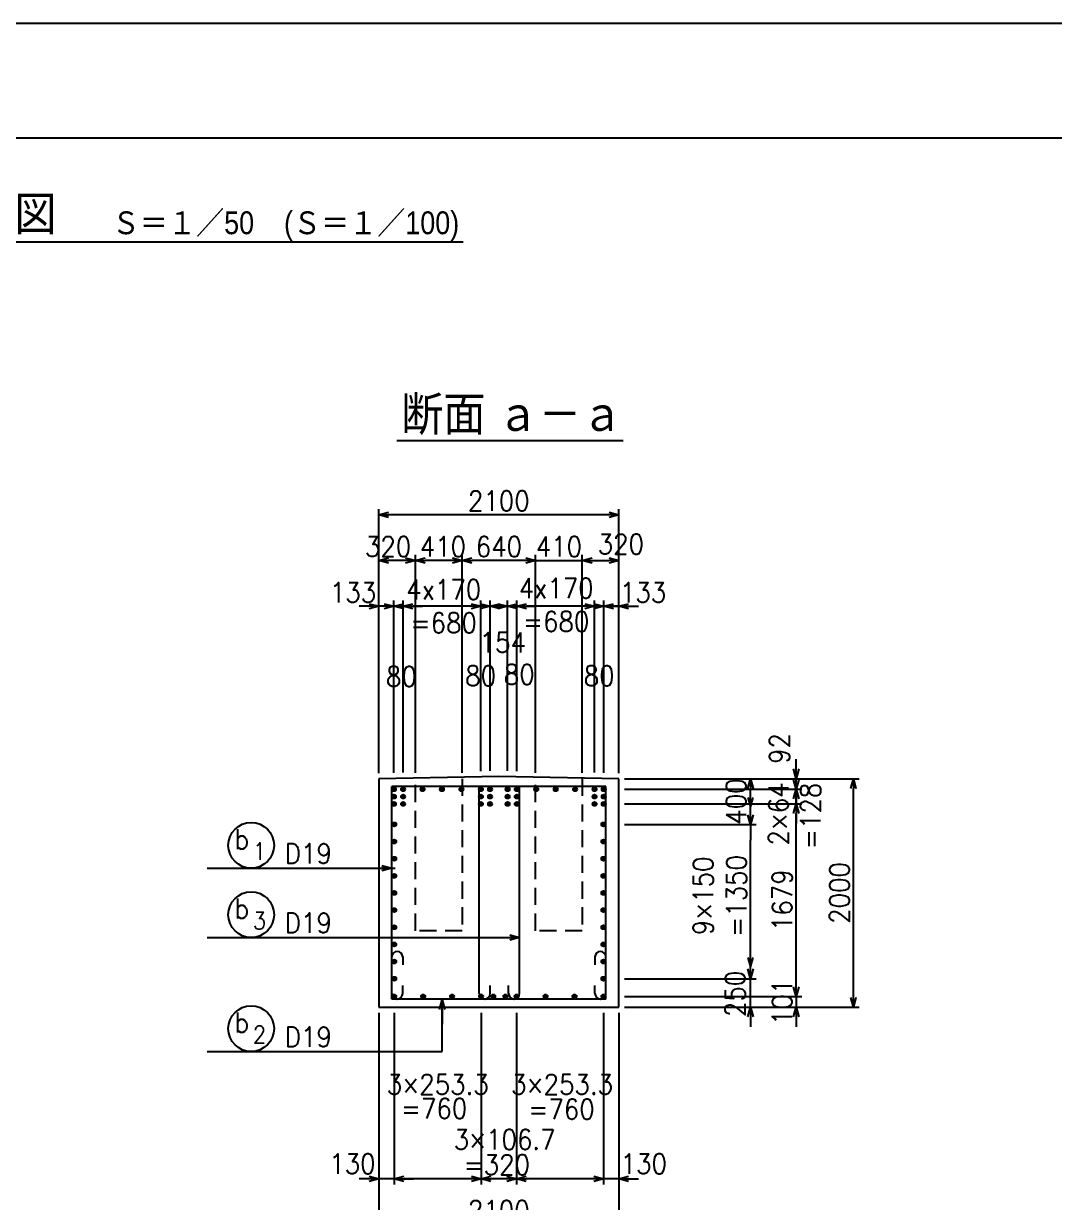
# Model space of a CAD drawing. Extents: x -24090 to 17960, y 77600 to 107300.
# Drawn here: x -3241 to 5773, y 96987 to 107300 of the extents above; entities that cross this region are included whole.
import ezdxf
from ezdxf.enums import TextEntityAlignment as Align

# ---------------------------------------------------------------- set-up
doc = ezdxf.new("R2010")
doc.units = 0
doc.header["$LTSCALE"] = 300
doc.header["$MEASUREMENT"] = 0
doc.linetypes.add('HIDDEN', pattern=[0.375, 0.25, -0.125])
doc.layers.get('0').update_dxf_attribs({"linetype": 'CONTINUOUS'})
doc.layers.get('DEFPOINTS').update_dxf_attribs({"linetype": 'CONTINUOUS'})
for name, color, linetype in [('-ねじり鉄筋', 2, 'CONTINUOUS'), ('-コーベル', 2, 'CONTINUOUS'), ('-寸法', 1, 'CONTINUOUS'), ('-引き出し横', 1, 'CONTINUOUS'), ('-引き出し縦', 1, 'CONTINUOUS'), ('-構造', 3, 'CONTINUOUS'), ('-肋筋-桁', 3, 'CONTINUOUS'), ('-記号', 2, 'CONTINUOUS'), ('枠', 3, 'CONTINUOUS'), ('記号', 2, 'CONTINUOUS')]:
    doc.layers.add(name, color=color, linetype=linetype)
doc.styles.add('MS明朝', font='MS PMincho.ttf')
doc.styles.add('romans', font='ROMANS.shx', dxfattribs={"width": 0.9, "bigfont": 'EXTFONT.shx'})
doc.styles.add('ｽﾀｲﾙ1', font='ROMANS.shx', dxfattribs={"bigfont": 'EXTFONT.shx'})
doc.dimstyles.new('ST-50', dxfattribs={"dimscale": 50, "dimtxt": 3.5, "dimasz": 1.7, "dimexe": 1, "dimexo": 1, "dimgap": 1, "dimtad": 0, "dimdec": 0, "dimzin": 0, "dimdsep": 46, "dimtxsty": 'romans', "dimblk": 'OPEN30', "dimcen": 1, "dimdle": 3, "dimclrd": 1, "dimclre": 1, "dimclrt": 3, "dimaunit": 1, "dimadec": 0, "dimazin": 0, "dimtfac": 1, "dimtdec": 0, "dimtix": 1, "dimtmove": 2, "dimatfit": 3, "dimldrblk": 'OPEN30', "dimfxl": 0, "dimtvp": 0.7, "dimtolj": 1, "dimtzin": 0, "dimarcsym": 0})
doc.dimstyles.new('矢', dxfattribs={"dimscale": 50, "dimtxt": 3.5, "dimasz": 1.7, "dimexe": 1, "dimexo": 0.7, "dimgap": 0.09, "dimtad": 0, "dimdec": 0, "dimzin": 0, "dimdsep": 46, "dimtxsty": 'romans', "dimblk": 'OPEN30', "dimcen": 1, "dimdle": 1, "dimclrd": 1, "dimclre": 1, "dimclrt": 3, "dimaunit": 1, "dimadec": 0, "dimazin": 0, "dimtfac": 1, "dimtdec": 0, "dimtix": 1, "dimtmove": 2, "dimatfit": 3, "dimldrblk": 'OPEN30', "dimfxl": 0, "dimtvp": 0.7, "dimtolj": 1, "dimtzin": 0, "dimarcsym": 0})

# ---------------------------------------------------------------- blocks, each defined once
blk = doc.blocks.new('_Open30')
at = {"color": 0, "lineweight": -2}
for p, q in [((-1, 0.27), (0, 0)), ((0, 0), (-1, -0.27)), ((0, 0), (-1, 0))]:
    blk.add_line(p, q, dxfattribs=at)
blk = doc.blocks.new('*D79')
at = {"layer": '-寸法', "color": 1, "linetype": 'Continuous', "lineweight": -2}
for p, q in [((2015, 100694), (3165, 100694)), ((3115, 100379), (3115, 100609)), ((2015, 100294), (3165, 100294))]:
    blk.add_line(p, q, dxfattribs=at)
at = {"layer": 'DEFPOINTS', "color": 0, "linetype": 'Continuous'}
for p in [(1965, 100694), (3115, 100694), (1965, 100294)]:
    blk.add_point(p, dxfattribs=at)
at = {"layer": '-寸法', "color": 1, "linetype": 'Continuous', "lineweight": -2, "xscale": 85, "yscale": 85, "zscale": 85}
for p, rotation in [((3115, 100694), 90), ((3115, 100294), 270)]:
    blk.add_blockref('_Open30', p, dxfattribs=dict(at, rotation=rotation))
at = {"layer": '-寸法', "color": 3, "linetype": 'Continuous', "insert": (2989, 100494), "char_height": 175, "attachment_point": 5, "rotation": 90, "style": 'romans'}
blk.add_mtext('\\A1;400', dxfattribs=at)
blk = doc.blocks.new('*D80')
at = {"layer": '-引き出し縦', "color": 1, "linetype": 'Continuous', "lineweight": -2}
for p, q in [((3515, 100687), (3515, 100772)), ((2065, 100602), (3565, 100602)), ((3515, 100473), (3515, 100602)), ((2065, 100473), (3565, 100473)), ((3515, 100388), (3515, 100303))]:
    blk.add_line(p, q, dxfattribs=at)
at = {"layer": 'DEFPOINTS', "color": 0, "linetype": 'Continuous'}
for p in [(2015, 100602), (3515, 100602), (2015, 100473)]:
    blk.add_point(p, dxfattribs=at)
at = {"layer": '-引き出し縦', "color": 1, "linetype": 'Continuous', "lineweight": -2, "xscale": 85, "yscale": 85, "zscale": 85}
for p, rotation in [((3515, 100602), 270), ((3515, 100473), 90)]:
    blk.add_blockref('_Open30', p, dxfattribs=dict(at, rotation=rotation))
at = {"layer": '-引き出し縦', "color": 3, "linetype": 'Continuous', "insert": (3641, 100368), "char_height": 175, "attachment_point": 5, "rotation": 90, "style": 'romans'}
blk.add_mtext('\\A1;=128', dxfattribs=at)
blk = doc.blocks.new('*D81')
at = {"layer": '-引き出し縦', "color": 1, "linetype": 'Continuous', "lineweight": -2}
for p, q in [((3515, 100779), (3515, 100864)), ((2015, 100694), (3565, 100694)), ((3515, 100602), (3515, 100694)), ((2015, 100602), (3565, 100602)), ((3515, 100517), (3515, 100432))]:
    blk.add_line(p, q, dxfattribs=at)
at = {"layer": 'DEFPOINTS', "color": 0, "linetype": 'Continuous'}
for p in [(1965, 100694), (3515, 100694), (1965, 100602)]:
    blk.add_point(p, dxfattribs=at)
at = {"layer": '-引き出し縦', "color": 1, "linetype": 'Continuous', "lineweight": -2, "xscale": 85, "yscale": 85, "zscale": 85}
for p, rotation in [((3515, 100694), 270), ((3515, 100602), 90)]:
    blk.add_blockref('_Open30', p, dxfattribs=dict(at, rotation=rotation))
at = {"layer": '-引き出し縦', "color": 3, "linetype": 'Continuous', "insert": (3369, 100958), "char_height": 175, "attachment_point": 5, "rotation": 90, "style": 'romans'}
blk.add_mtext('\\A1;92', dxfattribs=at)
blk = doc.blocks.new('*D82')
at = {"layer": '-寸法', "color": 1, "linetype": 'Continuous', "lineweight": -2}
for p, q in [((3115, 99029), (3115, 99114)), ((2015, 98944), (3165, 98944)), ((3115, 98694), (3115, 98944)), ((2015, 98694), (3165, 98694)), ((3115, 98609), (3115, 98524))]:
    blk.add_line(p, q, dxfattribs=at)
at = {"layer": 'DEFPOINTS', "color": 0, "linetype": 'Continuous'}
for p in [(1965, 98944), (3115, 98944), (1965, 98694)]:
    blk.add_point(p, dxfattribs=at)
at = {"layer": '-寸法', "color": 1, "linetype": 'Continuous', "lineweight": -2, "xscale": 85, "yscale": 85, "zscale": 85}
for p, rotation in [((3115, 98944), 270), ((3115, 98694), 90)]:
    blk.add_blockref('_Open30', p, dxfattribs=dict(at, rotation=rotation))
at = {"layer": '-寸法', "color": 3, "linetype": 'Continuous', "insert": (2982, 98811), "char_height": 175, "attachment_point": 5, "rotation": 90, "style": 'romans'}
blk.add_mtext('\\A1;250', dxfattribs=at)
blk = doc.blocks.new('*D83')
at = {"layer": '-引き出し縦', "color": 1, "linetype": 'Continuous', "lineweight": -2}
for p, q in [((3515, 98874), (3515, 98959)), ((2015, 98789), (3565, 98789)), ((3515, 98789), (3515, 98694)), ((2015, 98694), (3565, 98694)), ((3515, 98609), (3515, 98524))]:
    blk.add_line(p, q, dxfattribs=at)
at = {"layer": 'DEFPOINTS', "color": 0, "linetype": 'Continuous'}
for p in [(1965, 98789), (1965, 98694), (3515, 98694)]:
    blk.add_point(p, dxfattribs=at)
at = {"layer": '-引き出し縦', "color": 1, "linetype": 'Continuous', "lineweight": -2, "xscale": 85, "yscale": 85, "zscale": 85}
for p, rotation in [((3515, 98789), 270), ((3515, 98694), 90)]:
    blk.add_blockref('_Open30', p, dxfattribs=dict(at, rotation=rotation))
at = {"layer": '-引き出し縦', "color": 3, "linetype": 'Continuous', "insert": (3393, 98741), "char_height": 175, "attachment_point": 5, "rotation": 90, "style": 'romans'}
blk.add_mtext('\\A1;101', dxfattribs=at)
blk = doc.blocks.new('*D84')
at = {"layer": '-寸法', "color": 1, "linetype": 'Continuous', "lineweight": -2}
for p, q in [((2015, 100694), (4065, 100694)), ((4015, 98779), (4015, 100609)), ((2015, 98694), (4065, 98694))]:
    blk.add_line(p, q, dxfattribs=at)
at = {"layer": 'DEFPOINTS', "color": 0, "linetype": 'Continuous'}
for p in [(1965, 100694), (4015, 100694), (1965, 98694)]:
    blk.add_point(p, dxfattribs=at)
at = {"layer": '-寸法', "color": 1, "linetype": 'Continuous', "lineweight": -2, "xscale": 85, "yscale": 85, "zscale": 85}
for p, rotation in [((4015, 100694), 90), ((4015, 98694), 270)]:
    blk.add_blockref('_Open30', p, dxfattribs=dict(at, rotation=rotation))
at = {"layer": '-寸法', "color": 3, "linetype": 'Continuous', "insert": (3893, 99694), "char_height": 175, "attachment_point": 5, "rotation": 90, "style": 'romans'}
blk.add_mtext('\\A1;2000', dxfattribs=at)
blk = doc.blocks.new('*D85')
at = {"layer": '-引き出し縦', "color": 1, "linetype": 'Continuous', "lineweight": -2}
for p, q in [((2015, 100473), (3565, 100473)), ((3515, 98874), (3515, 100388)), ((2015, 98789), (3565, 98789))]:
    blk.add_line(p, q, dxfattribs=at)
at = {"layer": 'DEFPOINTS', "color": 0, "linetype": 'Continuous'}
for p in [(1965, 100473), (3515, 100473), (1965, 98789)]:
    blk.add_point(p, dxfattribs=at)
at = {"layer": '-引き出し縦', "color": 1, "linetype": 'Continuous', "lineweight": -2, "xscale": 85, "yscale": 85, "zscale": 85}
for p, rotation in [((3515, 100473), 90), ((3515, 98789), 270)]:
    blk.add_blockref('_Open30', p, dxfattribs=dict(at, rotation=rotation))
at = {"layer": '-引き出し縦', "color": 3, "linetype": 'Continuous', "insert": (3393, 99631), "char_height": 175, "attachment_point": 5, "rotation": 90, "style": 'romans'}
blk.add_mtext('\\A1;1679', dxfattribs=at)
blk = doc.blocks.new('*D91')
at = {"layer": '-寸法', "color": 1, "linetype": 'Continuous', "lineweight": -2}
for p, q in [((-135, 98644), (-135, 96744)), ((1965, 98644), (1965, 96744)), ((1880, 96794), (-50, 96794))]:
    blk.add_line(p, q, dxfattribs=at)
at = {"layer": 'DEFPOINTS', "color": 0, "linetype": 'Continuous'}
for p in [(-135, 98694), (1965, 98694), (-135, 96794)]:
    blk.add_point(p, dxfattribs=at)
at = {"layer": '-寸法', "color": 1, "linetype": 'Continuous', "lineweight": -2, "xscale": 85, "yscale": 85, "zscale": 85, "rotation": 180}
blk.add_blockref('_Open30', (-135, 96794), dxfattribs=at)
at = {"layer": '-寸法', "color": 1, "linetype": 'Continuous', "lineweight": -2, "xscale": 85, "yscale": 85, "zscale": 85}
blk.add_blockref('_Open30', (1965, 96794), dxfattribs=at)
at = {"layer": '-寸法', "color": 3, "linetype": 'Continuous', "insert": (915, 96917), "char_height": 175, "attachment_point": 5, "style": 'romans'}
blk.add_mtext('\\A1;2100', dxfattribs=at)
blk = doc.blocks.new('*D92')
at = {"layer": '-寸法', "color": 1, "linetype": 'Continuous', "lineweight": -2}
for p, q in [((78, 100797), (78, 102252)), ((758, 100761), (758, 102252)), ((673, 102202), (163, 102202))]:
    blk.add_line(p, q, dxfattribs=at)
at = {"layer": 'DEFPOINTS', "color": 0, "linetype": 'Continuous'}
for p in [(78, 102202), (78, 100747), (758, 100711)]:
    blk.add_point(p, dxfattribs=at)
at = {"layer": '-寸法', "color": 1, "linetype": 'Continuous', "lineweight": -2, "xscale": 85, "yscale": 85, "zscale": 85, "rotation": 180}
blk.add_blockref('_Open30', (78, 102202), dxfattribs=at)
at = {"layer": '-寸法', "color": 1, "linetype": 'Continuous', "lineweight": -2, "xscale": 85, "yscale": 85, "zscale": 85}
blk.add_blockref('_Open30', (758, 102202), dxfattribs=at)
at = {"layer": '-寸法', "color": 3, "linetype": 'Continuous', "insert": (433, 102203), "char_height": 175, "attachment_point": 5, "style": 'romans'}
blk.add_mtext('\\A1;4x170\\P=680', dxfattribs=at)
blk = doc.blocks.new('*D93')
at = {"layer": '-寸法', "color": 1, "linetype": 'Continuous', "lineweight": -2}
for p, q in [((185, 100744), (185, 102652)), ((595, 100744), (595, 102652)), ((510, 102602), (270, 102602))]:
    blk.add_line(p, q, dxfattribs=at)
at = {"layer": 'DEFPOINTS', "color": 0, "linetype": 'Continuous'}
for p in [(185, 102602), (185, 100694), (595, 100694)]:
    blk.add_point(p, dxfattribs=at)
at = {"layer": '-寸法', "color": 1, "linetype": 'Continuous', "lineweight": -2, "xscale": 85, "yscale": 85, "zscale": 85, "rotation": 180}
blk.add_blockref('_Open30', (185, 102602), dxfattribs=at)
at = {"layer": '-寸法', "color": 1, "linetype": 'Continuous', "lineweight": -2, "xscale": 85, "yscale": 85, "zscale": 85}
blk.add_blockref('_Open30', (595, 102602), dxfattribs=at)
at = {"layer": '-寸法', "color": 3, "linetype": 'Continuous', "insert": (426, 102724), "char_height": 175, "attachment_point": 5, "style": 'romans'}
blk.add_mtext('\\A1;410', dxfattribs=at)
blk = doc.blocks.new('*D94')
at = {"layer": '-寸法', "color": 1, "linetype": 'Continuous', "lineweight": -2}
for p, q in [((-135, 100743), (-135, 103052)), ((1965, 100744), (1965, 103052)), ((1880, 103002), (-50, 103002))]:
    blk.add_line(p, q, dxfattribs=at)
at = {"layer": 'DEFPOINTS', "color": 0, "linetype": 'Continuous'}
for p in [(-135, 103002), (-135, 100693), (1965, 100694)]:
    blk.add_point(p, dxfattribs=at)
at = {"layer": '-寸法', "color": 1, "linetype": 'Continuous', "lineweight": -2, "xscale": 85, "yscale": 85, "zscale": 85, "rotation": 180}
blk.add_blockref('_Open30', (-135, 103002), dxfattribs=at)
at = {"layer": '-寸法', "color": 1, "linetype": 'Continuous', "lineweight": -2, "xscale": 85, "yscale": 85, "zscale": 85}
blk.add_blockref('_Open30', (1965, 103002), dxfattribs=at)
at = {"layer": '-寸法', "color": 3, "linetype": 'Continuous', "insert": (915, 103124), "char_height": 175, "attachment_point": 5, "style": 'romans'}
blk.add_mtext('\\A1;2100', dxfattribs=at)
blk = doc.blocks.new('*D95')
at = {"layer": '-寸法', "color": 1, "linetype": 'Continuous', "lineweight": -2}
for p, q in [((0, 98594), (0, 97144)), ((760, 98594), (760, 97144)), ((675, 97194), (85, 97194))]:
    blk.add_line(p, q, dxfattribs=at)
at = {"layer": 'DEFPOINTS', "color": 0, "linetype": 'Continuous'}
for p in [(0, 98644), (760, 98644), (0, 97194)]:
    blk.add_point(p, dxfattribs=at)
at = {"layer": '-寸法', "color": 1, "linetype": 'Continuous', "lineweight": -2, "xscale": 85, "yscale": 85, "zscale": 85, "rotation": 180}
blk.add_blockref('_Open30', (0, 97194), dxfattribs=at)
at = {"layer": '-寸法', "color": 1, "linetype": 'Continuous', "lineweight": -2, "xscale": 85, "yscale": 85, "zscale": 85}
blk.add_blockref('_Open30', (760, 97194), dxfattribs=at)
at = {"layer": '-寸法', "color": 3, "linetype": 'Continuous', "insert": (349, 97809), "char_height": 175, "attachment_point": 5, "style": 'romans'}
blk.add_mtext('\\A1;=760', dxfattribs=at)
blk = doc.blocks.new('*D96')
at = {"layer": '-寸法', "color": 1, "linetype": 'Continuous', "lineweight": -2}
for p, q in [((1830, 98644), (1830, 97144)), ((1965, 98644), (1965, 97144)), ((1745, 97194), (1660, 97194)), ((1965, 97194), (1830, 97194)), ((2050, 97194), (2135, 97194))]:
    blk.add_line(p, q, dxfattribs=at)
at = {"layer": 'DEFPOINTS', "color": 0, "linetype": 'Continuous'}
for p in [(1830, 98694), (1965, 98694), (1830, 97194)]:
    blk.add_point(p, dxfattribs=at)
at = {"layer": '-寸法', "color": 1, "linetype": 'Continuous', "lineweight": -2, "xscale": 85, "yscale": 85, "zscale": 85}
blk.add_blockref('_Open30', (1830, 97194), dxfattribs=at)
at = {"layer": '-寸法', "color": 1, "linetype": 'Continuous', "lineweight": -2, "xscale": 85, "yscale": 85, "zscale": 85, "rotation": 180}
blk.add_blockref('_Open30', (1965, 97194), dxfattribs=at)
at = {"layer": '-寸法', "color": 3, "linetype": 'Continuous', "insert": (2183, 97325), "char_height": 175, "attachment_point": 5, "style": 'romans'}
blk.add_mtext('\\A1;130', dxfattribs=at)
blk = doc.blocks.new('*D97')
at = {"layer": '-寸法', "color": 1, "linetype": 'Continuous', "lineweight": -2}
for p, q in [((1830, 98644), (1830, 97144)), ((1070, 98594), (1070, 97144)), ((1745, 97194), (1155, 97194))]:
    blk.add_line(p, q, dxfattribs=at)
at = {"layer": 'DEFPOINTS', "color": 0, "linetype": 'Continuous'}
for p in [(1070, 98644), (1830, 98694), (1070, 97194)]:
    blk.add_point(p, dxfattribs=at)
at = {"layer": '-寸法', "color": 1, "linetype": 'Continuous', "lineweight": -2, "xscale": 85, "yscale": 85, "zscale": 85, "rotation": 180}
blk.add_blockref('_Open30', (1070, 97194), dxfattribs=at)
at = {"layer": '-寸法', "color": 1, "linetype": 'Continuous', "lineweight": -2, "xscale": 85, "yscale": 85, "zscale": 85}
blk.add_blockref('_Open30', (1830, 97194), dxfattribs=at)
at = {"layer": '-寸法', "color": 3, "linetype": 'Continuous', "insert": (1463, 97802), "char_height": 175, "attachment_point": 5, "style": 'romans'}
blk.add_mtext('\\A1;=760', dxfattribs=at)
blk = doc.blocks.new('*D98')
at = {"layer": '-寸法', "color": 1, "linetype": 'Continuous', "lineweight": -2}
for p, q in [((760, 98644), (760, 97144)), ((1070, 98644), (1070, 97144)), ((985, 97194), (845, 97194))]:
    blk.add_line(p, q, dxfattribs=at)
at = {"layer": 'DEFPOINTS', "color": 0, "linetype": 'Continuous'}
for p in [(760, 98694), (1070, 98694), (760, 97194)]:
    blk.add_point(p, dxfattribs=at)
at = {"layer": '-寸法', "color": 1, "linetype": 'Continuous', "lineweight": -2, "xscale": 85, "yscale": 85, "zscale": 85, "rotation": 180}
blk.add_blockref('_Open30', (760, 97194), dxfattribs=at)
at = {"layer": '-寸法', "color": 1, "linetype": 'Continuous', "lineweight": -2, "xscale": 85, "yscale": 85, "zscale": 85}
blk.add_blockref('_Open30', (1070, 97194), dxfattribs=at)
at = {"layer": '-寸法', "color": 3, "linetype": 'Continuous', "insert": (898, 97317), "char_height": 175, "attachment_point": 5, "style": 'romans'}
blk.add_mtext('\\A1;=320', dxfattribs=at)
blk = doc.blocks.new('*D99')
at = {"layer": '-寸法', "color": 1, "linetype": 'Continuous', "lineweight": -2}
for p, q in [((1832, 100746), (1832, 102252)), ((1965, 100743), (1965, 102252)), ((1747, 102202), (1662, 102202)), ((1965, 102202), (1832, 102202)), ((2050, 102202), (2135, 102202))]:
    blk.add_line(p, q, dxfattribs=at)
at = {"layer": 'DEFPOINTS', "color": 0, "linetype": 'Continuous'}
for p in [(1832, 102202), (1832, 100696), (1965, 100693)]:
    blk.add_point(p, dxfattribs=at)
at = {"layer": '-寸法', "color": 1, "linetype": 'Continuous', "lineweight": -2, "xscale": 85, "yscale": 85, "zscale": 85}
blk.add_blockref('_Open30', (1832, 102202), dxfattribs=at)
at = {"layer": '-寸法', "color": 1, "linetype": 'Continuous', "lineweight": -2, "xscale": 85, "yscale": 85, "zscale": 85, "rotation": 180}
blk.add_blockref('_Open30', (1965, 102202), dxfattribs=at)
at = {"layer": '-寸法', "color": 3, "linetype": 'Continuous', "insert": (2177, 102324), "char_height": 175, "attachment_point": 5, "style": 'romans'}
blk.add_mtext('\\A1;133', dxfattribs=at)
blk = doc.blocks.new('*D100')
at = {"layer": '-寸法', "color": 1, "linetype": 'Continuous', "lineweight": -2}
for p, q in [((595, 100744), (595, 102652)), ((1235, 100744), (1235, 102652)), ((1150, 102602), (680, 102602))]:
    blk.add_line(p, q, dxfattribs=at)
at = {"layer": 'DEFPOINTS', "color": 0, "linetype": 'Continuous'}
for p in [(595, 102602), (595, 100694), (1235, 100694)]:
    blk.add_point(p, dxfattribs=at)
at = {"layer": '-寸法', "color": 1, "linetype": 'Continuous', "lineweight": -2, "xscale": 85, "yscale": 85, "zscale": 85, "rotation": 180}
blk.add_blockref('_Open30', (595, 102602), dxfattribs=at)
at = {"layer": '-寸法', "color": 1, "linetype": 'Continuous', "lineweight": -2, "xscale": 85, "yscale": 85, "zscale": 85}
blk.add_blockref('_Open30', (1235, 102602), dxfattribs=at)
at = {"layer": '-寸法', "color": 3, "linetype": 'Continuous', "insert": (915, 102724), "char_height": 175, "attachment_point": 5, "style": 'romans'}
blk.add_mtext('\\A1;640', dxfattribs=at)
blk = doc.blocks.new('*D101')
at = {"layer": '-寸法', "color": 1, "linetype": 'Continuous', "lineweight": -2}
for p, q in [((1072, 100761), (1072, 102252)), ((1752, 100747), (1752, 102252)), ((1667, 102202), (1157, 102202))]:
    blk.add_line(p, q, dxfattribs=at)
at = {"layer": 'DEFPOINTS', "color": 0, "linetype": 'Continuous'}
for p in [(1072, 102202), (1072, 100711), (1752, 100697)]:
    blk.add_point(p, dxfattribs=at)
at = {"layer": '-寸法', "color": 1, "linetype": 'Continuous', "lineweight": -2, "xscale": 85, "yscale": 85, "zscale": 85, "rotation": 180}
blk.add_blockref('_Open30', (1072, 102202), dxfattribs=at)
at = {"layer": '-寸法', "color": 1, "linetype": 'Continuous', "lineweight": -2, "xscale": 85, "yscale": 85, "zscale": 85}
blk.add_blockref('_Open30', (1752, 102202), dxfattribs=at)
at = {"layer": '-寸法', "color": 3, "linetype": 'Continuous', "insert": (1416, 102215), "char_height": 175, "attachment_point": 5, "style": 'romans'}
blk.add_mtext('\\A1;4x170\\P=680', dxfattribs=at)
blk = doc.blocks.new('*D102')
at = {"layer": '-寸法', "color": 1, "linetype": 'Continuous', "lineweight": -2}
for p, q in [((758, 100811), (758, 102252)), ((838, 100762), (838, 102252)), ((673, 102202), (588, 102202)), ((838, 102202), (758, 102202)), ((923, 102202), (1008, 102202))]:
    blk.add_line(p, q, dxfattribs=at)
at = {"layer": 'DEFPOINTS', "color": 0, "linetype": 'Continuous'}
for p in [(758, 102202), (758, 100761), (838, 100712)]:
    blk.add_point(p, dxfattribs=at)
at = {"layer": '-寸法', "color": 1, "linetype": 'Continuous', "lineweight": -2, "xscale": 85, "yscale": 85, "zscale": 85}
blk.add_blockref('_Open30', (758, 102202), dxfattribs=at)
at = {"layer": '-寸法', "color": 1, "linetype": 'Continuous', "lineweight": -2, "xscale": 85, "yscale": 85, "zscale": 85, "rotation": 180}
blk.add_blockref('_Open30', (838, 102202), dxfattribs=at)
at = {"layer": '-寸法', "color": 3, "linetype": 'Continuous', "insert": (756, 101594), "char_height": 175, "attachment_point": 5, "style": 'romans'}
blk.add_mtext('\\A1;80', dxfattribs=at)
blk = doc.blocks.new('*D103')
at = {"layer": '-寸法', "color": 1, "linetype": 'Continuous', "lineweight": -2}
for p, q in [((-135, 98644), (-135, 97144)), ((0, 98644), (0, 97144)), ((-220, 97194), (-305, 97194)), ((0, 97194), (-135, 97194)), ((85, 97194), (170, 97194))]:
    blk.add_line(p, q, dxfattribs=at)
at = {"layer": 'DEFPOINTS', "color": 0, "linetype": 'Continuous'}
for p in [(-135, 98694), (0, 98694), (-135, 97194)]:
    blk.add_point(p, dxfattribs=at)
at = {"layer": '-寸法', "color": 1, "linetype": 'Continuous', "lineweight": -2, "xscale": 85, "yscale": 85, "zscale": 85}
blk.add_blockref('_Open30', (-135, 97194), dxfattribs=at)
at = {"layer": '-寸法', "color": 1, "linetype": 'Continuous', "lineweight": -2, "xscale": 85, "yscale": 85, "zscale": 85, "rotation": 180}
blk.add_blockref('_Open30', (0, 97194), dxfattribs=at)
at = {"layer": '-寸法', "color": 3, "linetype": 'Continuous', "insert": (-365, 97325), "char_height": 175, "attachment_point": 5, "style": 'romans'}
blk.add_mtext('\\A1;130', dxfattribs=at)
blk = doc.blocks.new('*D104')
at = {"layer": '-寸法', "color": 1, "linetype": 'Continuous', "lineweight": -2}
for p, q in [((-135, 100743), (-135, 102252)), ((-2, 100746), (-2, 102252)), ((-220, 102202), (-305, 102202)), ((-2, 102202), (-135, 102202)), ((83, 102202), (168, 102202))]:
    blk.add_line(p, q, dxfattribs=at)
at = {"layer": 'DEFPOINTS', "color": 0, "linetype": 'Continuous'}
for p in [(-135, 102202), (-135, 100693), (-2, 100696)]:
    blk.add_point(p, dxfattribs=at)
at = {"layer": '-寸法', "color": 1, "linetype": 'Continuous', "lineweight": -2, "xscale": 85, "yscale": 85, "zscale": 85}
blk.add_blockref('_Open30', (-135, 102202), dxfattribs=at)
at = {"layer": '-寸法', "color": 1, "linetype": 'Continuous', "lineweight": -2, "xscale": 85, "yscale": 85, "zscale": 85, "rotation": 180}
blk.add_blockref('_Open30', (-2, 102202), dxfattribs=at)
at = {"layer": '-寸法', "color": 3, "linetype": 'Continuous', "insert": (-360, 102324), "char_height": 175, "attachment_point": 5, "style": 'romans'}
blk.add_mtext('\\A1;133', dxfattribs=at)
blk = doc.blocks.new('*D105')
at = {"layer": '-寸法', "color": 1, "linetype": 'Continuous', "lineweight": -2}
for p, q in [((-2, 100796), (-2, 102252)), ((78, 100747), (78, 102252)), ((-87, 102202), (-172, 102202)), ((78, 102202), (-2, 102202)), ((163, 102202), (248, 102202))]:
    blk.add_line(p, q, dxfattribs=at)
at = {"layer": 'DEFPOINTS', "color": 0, "linetype": 'Continuous'}
for p in [(-2, 102202), (-2, 100746), (78, 100697)]:
    blk.add_point(p, dxfattribs=at)
at = {"layer": '-寸法', "color": 1, "linetype": 'Continuous', "lineweight": -2, "xscale": 85, "yscale": 85, "zscale": 85}
blk.add_blockref('_Open30', (-2, 102202), dxfattribs=at)
at = {"layer": '-寸法', "color": 1, "linetype": 'Continuous', "lineweight": -2, "xscale": 85, "yscale": 85, "zscale": 85, "rotation": 180}
blk.add_blockref('_Open30', (78, 102202), dxfattribs=at)
at = {"layer": '-寸法', "color": 3, "linetype": 'Continuous', "insert": (63, 101588), "char_height": 175, "attachment_point": 5, "style": 'romans'}
blk.add_mtext('\\A1;80', dxfattribs=at)
blk = doc.blocks.new('*D106')
at = {"layer": '-寸法', "color": 1, "linetype": 'Continuous', "lineweight": -2}
for p, q in [((-135, 100744), (-135, 102652)), ((185, 100744), (185, 102652)), ((100, 102602), (-50, 102602))]:
    blk.add_line(p, q, dxfattribs=at)
at = {"layer": 'DEFPOINTS', "color": 0, "linetype": 'Continuous'}
for p in [(-135, 102602), (-135, 100694), (185, 100694)]:
    blk.add_point(p, dxfattribs=at)
at = {"layer": '-寸法', "color": 1, "linetype": 'Continuous', "lineweight": -2, "xscale": 85, "yscale": 85, "zscale": 85, "rotation": 180}
blk.add_blockref('_Open30', (-135, 102602), dxfattribs=at)
at = {"layer": '-寸法', "color": 1, "linetype": 'Continuous', "lineweight": -2, "xscale": 85, "yscale": 85, "zscale": 85}
blk.add_blockref('_Open30', (185, 102602), dxfattribs=at)
at = {"layer": '-寸法', "color": 3, "linetype": 'Continuous', "insert": (-53, 102724), "char_height": 175, "attachment_point": 5, "style": 'romans'}
blk.add_mtext('\\A1;320', dxfattribs=at)
blk = doc.blocks.new('*D120')
at = {"layer": '-構造', "color": 1, "linetype": 'Continuous', "lineweight": -2}
for p, q in [((1235, 100794), (1235, 102652)), ((1645, 100744), (1645, 102652)), ((1150, 102602), (1065, 102602)), ((1235, 102602), (1645, 102602)), ((1730, 102602), (1815, 102602))]:
    blk.add_line(p, q, dxfattribs=at)
at = {"layer": 'DEFPOINTS', "color": 0, "linetype": 'Continuous'}
for p in [(1645, 102602), (1235, 100744), (1645, 100694)]:
    blk.add_point(p, dxfattribs=at)
at = {"layer": '-構造', "color": 1, "linetype": 'Continuous', "lineweight": -2, "xscale": 85, "yscale": 85, "zscale": 85}
blk.add_blockref('_Open30', (1235, 102602), dxfattribs=at)
at = {"layer": '-構造', "color": 1, "linetype": 'Continuous', "lineweight": -2, "xscale": 85, "yscale": 85, "zscale": 85, "rotation": 180}
blk.add_blockref('_Open30', (1645, 102602), dxfattribs=at)
at = {"layer": '-構造', "color": 3, "linetype": 'Continuous', "insert": (1440, 102724), "char_height": 175, "attachment_point": 5, "style": 'romans'}
blk.add_mtext('\\A1;410', dxfattribs=at)
blk = doc.blocks.new('*D121')
at = {"layer": '-構造', "color": 1, "linetype": 'Continuous', "lineweight": -2}
for p, q in [((1645, 100744), (1645, 102652)), ((1965, 100743), (1965, 102652)), ((1730, 102602), (1880, 102602))]:
    blk.add_line(p, q, dxfattribs=at)
at = {"layer": 'DEFPOINTS', "color": 0, "linetype": 'Continuous'}
for p in [(1965, 102602), (1645, 100694), (1965, 100693)]:
    blk.add_point(p, dxfattribs=at)
at = {"layer": '-構造', "color": 1, "linetype": 'Continuous', "lineweight": -2, "xscale": 85, "yscale": 85, "zscale": 85, "rotation": 180}
blk.add_blockref('_Open30', (1645, 102602), dxfattribs=at)
at = {"layer": '-構造', "color": 1, "linetype": 'Continuous', "lineweight": -2, "xscale": 85, "yscale": 85, "zscale": 85}
blk.add_blockref('_Open30', (1965, 102602), dxfattribs=at)
at = {"layer": '-構造', "color": 3, "linetype": 'Continuous', "insert": (1982, 102746), "char_height": 175, "attachment_point": 5, "style": 'romans'}
blk.add_mtext('\\A1;320', dxfattribs=at)
blk = doc.blocks.new('*D122')
at = {"layer": '-構造', "color": 1, "linetype": 'Continuous', "lineweight": -2}
for p, q in [((1752, 100797), (1752, 102252)), ((1832, 100796), (1832, 102252)), ((1667, 102202), (1582, 102202)), ((1752, 102202), (1832, 102202)), ((1917, 102202), (2002, 102202))]:
    blk.add_line(p, q, dxfattribs=at)
at = {"layer": 'DEFPOINTS', "color": 0, "linetype": 'Continuous'}
for p in [(1832, 102202), (1752, 100747), (1832, 100746)]:
    blk.add_point(p, dxfattribs=at)
at = {"layer": '-構造', "color": 1, "linetype": 'Continuous', "lineweight": -2, "xscale": 85, "yscale": 85, "zscale": 85}
blk.add_blockref('_Open30', (1752, 102202), dxfattribs=at)
at = {"layer": '-構造', "color": 1, "linetype": 'Continuous', "lineweight": -2, "xscale": 85, "yscale": 85, "zscale": 85, "rotation": 180}
blk.add_blockref('_Open30', (1832, 102202), dxfattribs=at)
at = {"layer": '-構造', "color": 3, "linetype": 'Continuous', "insert": (1792, 101594), "char_height": 175, "attachment_point": 5, "style": 'romans'}
blk.add_mtext('\\A1;80', dxfattribs=at)
blk = doc.blocks.new('*D123')
at = {"layer": '-構造', "color": 1, "linetype": 'Continuous', "lineweight": -2}
for p, q in [((838, 100812), (838, 102252)), ((992, 100762), (992, 102252)), ((753, 102202), (668, 102202)), ((838, 102202), (992, 102202)), ((1077, 102202), (1162, 102202))]:
    blk.add_line(p, q, dxfattribs=at)
at = {"layer": 'DEFPOINTS', "color": 0, "linetype": 'Continuous'}
for p in [(992, 102202), (838, 100762), (992, 100712)]:
    blk.add_point(p, dxfattribs=at)
at = {"layer": '-構造', "color": 1, "linetype": 'Continuous', "lineweight": -2, "xscale": 85, "yscale": 85, "zscale": 85}
blk.add_blockref('_Open30', (838, 102202), dxfattribs=at)
at = {"layer": '-構造', "color": 1, "linetype": 'Continuous', "lineweight": -2, "xscale": 85, "yscale": 85, "zscale": 85, "rotation": 180}
blk.add_blockref('_Open30', (992, 102202), dxfattribs=at)
at = {"layer": '-構造', "color": 3, "linetype": 'Continuous', "insert": (949, 101886), "char_height": 175, "attachment_point": 5, "style": 'romans'}
blk.add_mtext('\\A1;154', dxfattribs=at)
blk = doc.blocks.new('*D126')
at = {"layer": '-構造', "color": 1, "linetype": 'Continuous', "lineweight": -2}
for p, q in [((992, 100812), (992, 102252)), ((1072, 100811), (1072, 102252)), ((907, 102202), (822, 102202)), ((992, 102202), (1072, 102202)), ((1157, 102202), (1242, 102202))]:
    blk.add_line(p, q, dxfattribs=at)
at = {"layer": 'DEFPOINTS', "color": 0, "linetype": 'Continuous'}
for p in [(1072, 102202), (992, 100762), (1072, 100761)]:
    blk.add_point(p, dxfattribs=at)
at = {"layer": '-構造', "color": 1, "linetype": 'Continuous', "lineweight": -2, "xscale": 85, "yscale": 85, "zscale": 85}
blk.add_blockref('_Open30', (992, 102202), dxfattribs=at)
at = {"layer": '-構造', "color": 1, "linetype": 'Continuous', "lineweight": -2, "xscale": 85, "yscale": 85, "zscale": 85, "rotation": 180}
blk.add_blockref('_Open30', (1072, 102202), dxfattribs=at)
at = {"layer": '-構造', "color": 3, "linetype": 'Continuous', "insert": (1094, 101606), "char_height": 175, "attachment_point": 5, "style": 'romans'}
blk.add_mtext('\\A1;80', dxfattribs=at)

msp = doc.modelspace()

# ---------------------------------------------------------------- linework, layer by layer
at = {"layer": '-ねじり鉄筋', "color": 2, "linetype": 'Continuous'}
for centre, radius in [((0.8, 100293.9), 17.5), ((0.8, 100293.9), 8.75), ((1829, 100293.9), 17.5), ((1829, 100293.9), 8.75), ((0.8, 100143.9), 17.5), ((0.8, 100143.9), 8.75), ((1829, 100143.9), 17.5), ((1829, 100143.9), 8.75), ((0.8, 99993.9), 17.5), ((0.8, 99993.9), 8.75), ((1829, 99993.9), 17.5), ((1829, 99993.9), 8.75), ((0.8, 99843.9), 17.5), ((0.8, 99843.9), 8.75), ((1829, 99843.9), 17.5), ((1829, 99843.9), 8.75), ((0.8, 99693.9), 17.5), ((0.8, 99693.9), 8.75), ((1829, 99693.9), 17.5), ((1829, 99693.9), 8.75), ((0.8, 99543.9), 17.5), ((0.8, 99543.9), 8.75), ((1829, 99543.9), 17.5), ((1829, 99543.9), 8.75), ((0.8, 99393.9), 17.5), ((0.8, 99393.9), 8.75), ((1829, 99393.9), 17.5), ((1829, 99393.9), 8.75), ((0.8, 99243.9), 17.5), ((0.8, 99243.9), 8.75), ((1829, 99243.9), 17.5), ((1829, 99243.9), 8.75), ((0.8, 99093.9), 17.5), ((0.8, 99093.9), 8.75), ((1829, 99093.9), 17.5), ((1829, 99093.9), 8.75), ((0.8, 98943.9), 17.5), ((0.8, 98943.9), 8.75), ((1829, 98943.9), 17.5), ((1829, 98943.9), 8.75), ((0, 98788.9), 17.5), ((253.3, 98788.9), 17.5), ((506.6, 98788.9), 17.5), ((759.9, 98788.9), 17.5), ((866.6, 98788.9), 17.5), ((973.3, 98788.9), 17.5), ((1070.1, 98788.9), 17.5), ((1323.4, 98788.9), 17.5), ((1576.7, 98788.9), 17.5), ((1830, 98788.9), 17.5), ((0, 98788.9), 8.75), ((253.3, 98788.9), 8.75), ((506.6, 98788.9), 8.75), ((759.9, 98788.9), 8.75), ((866.6, 98788.9), 8.75), ((973.3, 98788.9), 8.75), ((1070.1, 98788.9), 8.75), ((1323.4, 98788.9), 8.75), ((1576.7, 98788.9), 8.75), ((1830, 98788.9), 8.75)]:
    msp.add_circle(centre, radius, dxfattribs=at)
at = {"layer": '-コーベル', "color": 2, "linetype": 'Continuous'}
for centre, radius in [((-2, 100600.9), 17.5), ((-2, 100600.9), 8.75), ((78, 100600.9), 17.5), ((78, 100600.9), 8.75), ((248, 100600.9), 17.5), ((248, 100600.9), 8.75), ((418, 100600.9), 17.5), ((418, 100600.9), 8.75), ((588, 100600.9), 17.5), ((588, 100600.9), 8.75), ((758, 100600.9), 17.5), ((758, 100600.9), 8.75), ((838, 100600.9), 17.5), ((838, 100600.9), 8.75), ((992, 100600.9), 17.5), ((992, 100600.9), 8.75), ((1072, 100600.9), 17.5), ((1072, 100600.9), 8.75), ((1242, 100600.9), 17.5), ((1242, 100600.9), 8.75), ((1412, 100600.9), 17.5), ((1412, 100600.9), 8.75), ((1582, 100600.9), 17.5), ((1582, 100600.9), 8.75), ((1752, 100600.9), 17.5), ((1752, 100600.9), 8.75), ((1832, 100600.9), 17.5), ((1832, 100600.9), 8.75), ((-2, 100536.9), 17.5), ((-2, 100472.9), 17.5), ((-2, 100536.9), 8.75), ((-2, 100472.9), 8.75), ((78, 100536.9), 17.5), ((78, 100472.9), 17.5), ((78, 100536.9), 8.75), ((78, 100472.9), 8.75), ((758, 100536.9), 17.5), ((758, 100472.9), 17.5), ((758, 100536.9), 8.75), ((758, 100472.9), 8.75), ((838, 100536.9), 17.5), ((838, 100472.9), 17.5), ((838, 100536.9), 8.75), ((838, 100472.9), 8.75), ((992, 100536.9), 17.5), ((992, 100472.9), 17.5), ((992, 100536.9), 8.75), ((992, 100472.9), 8.75), ((1072, 100536.9), 17.5), ((1072, 100472.9), 17.5), ((1072, 100536.9), 8.75), ((1072, 100472.9), 8.75), ((1752, 100536.9), 17.5), ((1752, 100472.9), 17.5), ((1752, 100536.9), 8.75), ((1752, 100472.9), 8.75), ((1832, 100536.9), 17.5), ((1832, 100472.9), 17.5), ((1832, 100536.9), 8.75), ((1832, 100472.9), 8.75)]:
    msp.add_circle(centre, radius, dxfattribs=at)
at = {"layer": '-寸法', "linetype": 'Continuous'}
msp.add_line((3115, 99043.9), (3115, 100154.6), dxfattribs=at)
at = {"layer": '-引き出し横', "linetype": 'Continuous'}
for p, q in [((419.8, 98307), (419.8, 98759)), ((-1634.8, 98307), (419.8, 98307))]:
    msp.add_line(p, q, dxfattribs=at)
at = {"layer": '-引き出し横', "linetype": 'Continuous', "flags": 128}
for points in [[(-1634.8, 99910.8), (9.3, 99910.8)], [(-1634.8, 99304), (1096.2, 99304)]]:
    msp.add_lwpolyline(points, dxfattribs=at)
at = {"layer": '-引き出し横', "linetype": 'Continuous'}
for centre in [(-1250.6, 100110.8), (-1250.6, 99504), (-1250.6, 98507)]:
    msp.add_circle(centre, 200, dxfattribs=at)
at = {"layer": '-引き出し縦', "color": 1, "linetype": 'Continuous'}
msp.add_line((3115, 100358.9), (3115, 100154.6), dxfattribs=at)
at = {"layer": '-構造', "color": 3, "linetype": 'Continuous'}
for p, q in [((915, 100713.9), (-135, 100692.9)), ((-135, 100693.9), (-135, 98693.9)), ((1965, 100692.9), (915, 100713.9)), ((1965, 98693.9), (1965, 100693.9)), ((-135, 98693.9), (1965, 98693.9))]:
    msp.add_line(p, q, dxfattribs=at)
at = {"layer": '-構造', "linetype": 'HIDDEN', "ltscale": 2}
for p, q in [((185, 99363.9), (185, 100693.9)), ((595, 100693.9), (595, 99363.9)), ((1235, 99363.9), (1235, 100693.9)), ((1645, 100693.9), (1645, 99363.9)), ((595, 99363.9), (185, 99363.9)), ((1645, 99363.9), (1235, 99363.9))]:
    msp.add_line(p, q, dxfattribs=at)
at = {"layer": '-肋筋-桁', "color": 3, "linetype": 'Continuous'}
for p, q in [((1851.5, 100624.4), (-21.7, 100624.4)), ((-21.7, 98766.4), (-21.7, 100624.4)), ((743.4, 98814.4), (743.4, 100624.4)), ((1096.2, 98814.4), (1096.2, 100624.4)), ((1851.5, 98766.4), (1851.5, 100624.4)), ((74.3, 99134.4), (74.3, 99064.4)), ((1755.5, 99134.4), (1755.5, 99064.4)), ((74.3, 98814.4), (74.3, 98884.4)), ((839.4, 98814.4), (839.4, 98884.4)), ((1000.2, 98814.4), (1000.2, 98884.4)), ((1755.5, 98814.4), (1755.5, 98884.4)), ((1851.5, 98766.4), (-21.7, 98766.4))]:
    msp.add_line(p, q, dxfattribs=at)
for centre, start, end in [((26.3, 99134.4), 0, 180), ((1803.5, 99134.4), 0, 180), ((26.3, 98814.4), 180, 0), ((791.4, 98814.4), 180, 0), ((1048.2, 98814.4), 180, 0), ((1803.5, 98814.4), 180, 0)]:
    msp.add_arc(centre, 48, start, end, dxfattribs=at)
at = {"layer": '-記号', "color": 2, "linetype": 'Continuous'}
msp.add_line((602.4, 105387.6), (-8753, 105387.6), dxfattribs=at)
at = {"layer": '-記号', "linetype": 'Continuous'}
msp.add_line((22.8, 103651.6), (2002.2, 103651.6), dxfattribs=at)
at = {"layer": '枠', "color": 1, "linetype": 'Continuous', "flags": 128}
msp.add_lwpolyline([(-24089.6, 107300.4), (-24089.6, 77600.4), (17960.4, 77600.4), (17960.4, 107300.4), (-24089.6, 107300.4)], dxfattribs=at)
at = {"layer": '枠', "color": 2, "linetype": 'Continuous', "flags": 128}
msp.add_lwpolyline([(-22589.6, 78600.4), (-22589.6, 106300.4), (16960.4, 106300.4), (16960.4, 78600.4), (-22589.6, 78600.4)], dxfattribs=at)

# ---------------------------------------------------------------- block references
at = {"layer": '-引き出し横', "color": 1, "linetype": 'Continuous', "extrusion": (0, 0, -1), "xscale": -85, "yscale": 85, "zscale": 85}
for p in [(21.7, 99910.8), (-1096.2, 99304)]:
    msp.add_blockref('_Open30', p, dxfattribs=at)
at = {"layer": '-引き出し縦', "color": 1, "linetype": 'Continuous', "xscale": -85, "yscale": 85, "zscale": 85, "rotation": 90}
for p in [(3115, 100443.9), (3115, 99043.9)]:
    msp.add_blockref('_Open30', p, dxfattribs=at)

# ---------------------------------------------------------------- texts
at = {"layer": '-寸法', "color": 3, "linetype": 'Continuous', "style": 'romans', "width": 0.9}
msp.add_text('2×64', height=175, rotation=90, dxfattribs=at).set_placement((3447.6, 100385.6), align=Align.CENTER)
for s, p in [('3×253.3', (381.4, 97932)), ('3×253.3', (1468.5, 97932)), ('3×106.7', (965.9, 97449.9))]:
    msp.add_text(s, height=175, dxfattribs=at).set_placement(p, align=Align.CENTER)
at = {"layer": '-引き出し横', "color": 3, "style": 'ｽﾀｲﾙ1', "width": 0.9}
for s, height, p in [('b', 175, (-1396.5, 100076.9)), ('1', 150, (-1236.3, 99984.3)), ('D19', 175, (-957.2, 99951.3)), ('b', 175, (-1396.5, 99470.1)), ('3', 150, (-1236.3, 99377.5)), ('D19', 175, (-957.2, 99344.5)), ('b', 175, (-1396.5, 98473.1)), ('2', 150, (-1236.3, 98380.5)), ('D19', 175, (-957.2, 98347.5))]:
    msp.add_text(s, height=height, dxfattribs=at).set_placement(p)
at = {"layer": '-引き出し縦', "color": 3, "linetype": 'Continuous', "insert": (2847.2, 99668.4), "char_height": 175, "attachment_point": 5, "rotation": 90, "style": 'romans'}
msp.add_mtext('9×150\\P=1350', dxfattribs=at)
at = {"layer": '-記号', "color": 2, "style": 'MS明朝', "width": 0.9}
msp.add_text('三本木ＢＬ   Ｐ１   橋脚はり配筋図', height=300, dxfattribs=at).set_placement((-5825.5, 105489), align=Align.CENTER)
at = {"layer": '-記号', "style": 'MS明朝', "width": 0.9}
msp.add_text('断面 ａ－ａ', height=300, dxfattribs=at).set_placement((1031.6, 103736.6), align=Align.CENTER)
at = {"layer": '記号', "color": 2, "style": 'MS明朝', "width": 0.9}
msp.add_text('Ｓ＝１／50    (Ｓ＝１／100)', height=200, dxfattribs=at).set_placement((-950.3, 105457.5), align=Align.CENTER)

# ---------------------------------------------------------------- dimensions: what is measured, and where the dimension line sits
at = {"layer": '-寸法', "linetype": 'Continuous'}
for base, p1, p2, angle, picture, middle in [((-135, 103001.7), (1965, 100693.9), (-135, 100692.9), 180, '*D94', (915, 103124.2)), ((595, 102601.7), (1235, 100693.9), (595, 100693.9), 180, '*D100', (915, 102724.2)), ((4015, 100693.9), (1965, 98693.9), (1965, 100693.9), 90, '*D84', (3892.5, 99693.9)), ((-135, 96794), (1965, 98693.9), (-135, 98693.9), 180, '*D91', (915, 96916.5))]:
    dim = msp.add_linear_dim(base=base, p1=p1, p2=p2, angle=angle, dimstyle='ST-50', dxfattribs=at)
    dim.commit()
    dim.dimension.update_dxf_attribs({"geometry": picture, "text_midpoint": middle})
for base, p1, p2, angle, picture, middle in [((-135, 102601.7), (185, 100693.9), (-135, 100693.9), 180, '*D106', (-53.2, 102724.2)), ((185, 102601.7), (595, 100693.9), (185, 100693.9), 180, '*D93', (426.4, 102724.2)), ((3115, 100693.9), (1965, 100293.9), (1965, 100693.9), 90, '*D79', (2989.4, 100493.9)), ((3115, 98943.9), (1965, 98693.9), (1965, 98943.9), 90, '*D82', (2981.5, 98811.4))]:
    dim = msp.add_linear_dim(base=base, p1=p1, p2=p2, angle=angle, dimstyle='ST-50', dxfattribs=at)
    dim.commit()
    dim.dimension.update_dxf_attribs({"geometry": picture, "text_midpoint": middle, "dimtype": 160})
for base, p1, p2, text, picture, middle in [((-135, 102201.7), (-2, 100695.5), (-135, 100692.9), '133', '*D104', (-360.5, 102324.2)), ((78, 102201.7), (758, 100710.7), (78, 100747.1), '4x170\\P=680', '*D92', (432.5, 102203)), ((1072, 102201.7), (1752, 100697.1), (1072, 100710.7), '4x170\\P=680', '*D101', (1416.4, 102215)), ((1832, 102201.7), (1965, 100692.9), (1832, 100695.5), '133', '*D99', (2177.3, 102324.2)), ((-135, 97194), (0, 98693.9), (-135, 98693.9), '130', '*D103', (-365.3, 97324.8)), ((0, 97194), (759.9, 98643.9), (0, 98643.9), '=<>', '*D95', (348.9, 97809)), ((759.9, 97194), (1070.1, 98693.9), (759.9, 98693.9), '=320', '*D98', (897.9, 97316.5)), ((1070.1, 97194), (1830, 98693.9), (1070.1, 98643.9), '=<>', '*D97', (1463.1, 97801.7)), ((1830, 97194), (1965, 98693.9), (1830, 98693.9), '130', '*D96', (2182.7, 97324.8))]:
    dim = msp.add_linear_dim(base=base, p1=p1, p2=p2, angle=180, text=text, dimstyle='ST-50', dxfattribs=at)
    dim.commit()
    dim.dimension.update_dxf_attribs({"geometry": picture, "text_midpoint": middle, "dimtype": 160})
for base, p1, p2, picture, middle in [((-2, 102201.7), (78, 100697.1), (-2, 100745.5), '*D105', (63.5, 101588.2)), ((758, 102201.7), (838, 100712.3), (758, 100760.7), '*D102', (755.9, 101594.1))]:
    dim = msp.add_linear_dim(base=base, p1=p1, p2=p2, angle=180, dimstyle='ST-50', override={"dimblk1": 'NONE', "dimblk2": 'NONE', "dimsah": 1}, dxfattribs=at)
    dim.commit()
    dim.dimension.update_dxf_attribs({"geometry": picture, "text_midpoint": middle, "dimtype": 160})
at = {"layer": '-引き出し縦', "linetype": 'Continuous'}
dim = msp.add_linear_dim(base=(3515, 100693.9), p1=(1965, 100601.9), p2=(1965, 100693.9), angle=90, dimstyle='ST-50', dxfattribs=at)
dim.commit()
dim.dimension.update_dxf_attribs({"geometry": '*D81', "text_midpoint": (3368.6, 100957.6), "dimtype": 160})
dim = msp.add_linear_dim(base=(3515, 100601.9), p1=(2015, 100472.9), p2=(2015, 100601.9), angle=90, text='=128', dimstyle='ST-50', dxfattribs=at)
dim.commit()
dim.dimension.update_dxf_attribs({"geometry": '*D80', "text_midpoint": (3640.5, 100367.8), "dimtype": 160})
for base, p2, text, picture, middle in [((3515, 100472.9), (1965, 100472.9), '1679', '*D85', (3392.5, 99630.9)), ((3515, 98693.9), (1965, 98693.9), '101', '*D83', (3392.5, 98741.4))]:
    dim = msp.add_linear_dim(base=base, p1=(1965, 98788.9), p2=p2, angle=90, text=text, dimstyle='ST-50', dxfattribs=at)
    dim.commit()
    dim.dimension.update_dxf_attribs({"geometry": picture, "text_midpoint": middle})
at = {"layer": '-構造', "linetype": 'Continuous'}
dim = msp.add_linear_dim(base=(1645, 102601.7), p1=(1235, 100743.9), p2=(1645, 100693.9), dimstyle='ST-50', dxfattribs=at)
dim.commit()
dim.dimension.update_dxf_attribs({"geometry": '*D120', "text_midpoint": (1440, 102724.2)})
for base, p1, p2, picture, middle in [((1965, 102601.7), (1645, 100693.9), (1965, 100692.9), '*D121', (1982.2, 102746.5)), ((992, 102201.7), (838, 100762.3), (992, 100712.3), '*D123', (948.9, 101886.1)), ((1072, 102201.7), (992, 100762.3), (1072, 100760.7), '*D126', (1094.3, 101606.1)), ((1832, 102201.7), (1752, 100747.1), (1832, 100745.5), '*D122', (1792, 101594.1))]:
    dim = msp.add_linear_dim(base=base, p1=p1, p2=p2, dimstyle='ST-50', dxfattribs=at)
    dim.commit()
    dim.dimension.update_dxf_attribs({"geometry": picture, "text_midpoint": middle, "dimtype": 160})

# ---------------------------------------------------------------- leaders
at = {"layer": '-引き出し横', "color": 1, "linetype": 'Continuous'}
msp.add_leader([(419.8, 98759), (419.8, 98546.1)], dimstyle='矢', override={"dimgap": 0.09, "dimtad": 0}, dxfattribs=at)

doc.saveas('drawing.dxf')
